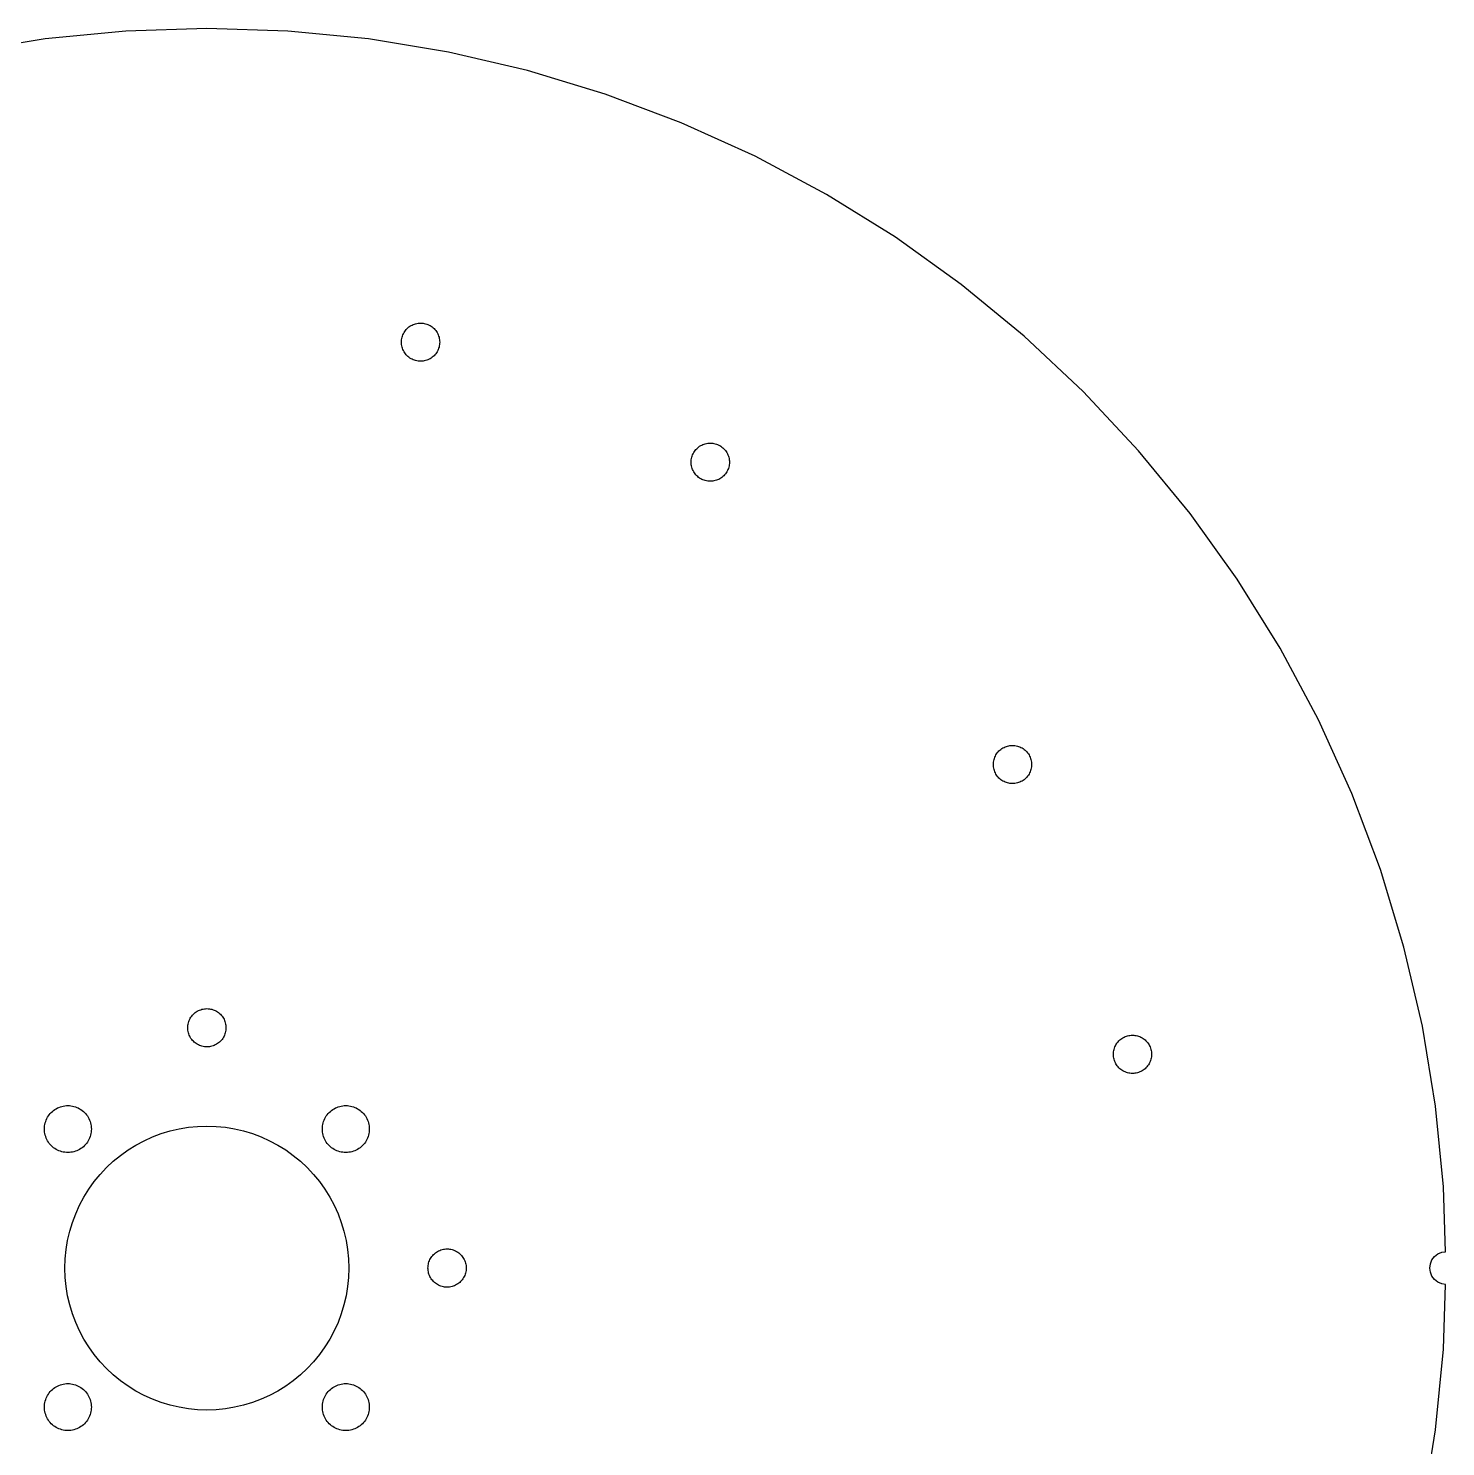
# Model space of a CAD drawing. Header units: metres. Extents: x -114 to 113, y -114 to 114.
# Drawn here: x -16.3 to 113.5, y -16.3 to 113.5 of the extents above; entities that cross this region are included whole.
import ezdxf

# ---------------------------------------------------------------- set-up
doc = ezdxf.new("R2010")
doc.units = ezdxf.units.M

msp = doc.modelspace()

# ---------------------------------------------------------------- linework, layer by layer
for p, q in [((-7.42325, 113.257), (-14.8147, 112.529)), ((0, 113.5), (-7.42325, 113.257)), ((7.42325, 113.257), (0, 113.5)), ((14.8147, 112.529), (7.42325, 113.257)), ((-14.8147, 112.529), (-22.1427, 111.319)), ((22.1427, 111.319), (14.8147, 112.529)), ((29.376, 109.633), (22.1427, 111.319)), ((36.4834, 107.477), (29.376, 109.633)), ((43.4346, 104.86), (36.4834, 107.477)), ((50.1998, 101.795), (43.4346, 104.86)), ((56.75, 98.2939), (50.1998, 101.795)), ((63.0572, 94.3718), (56.75, 98.2939)), ((69.0944, 90.0456), (63.0572, 94.3718)), ((74.8357, 85.3338), (69.0944, 90.0456)), ((18.0552, 85.6452), (18.1157, 85.7424)), ((18.1157, 85.7424), (18.1824, 85.8355)), ((18.1824, 85.8355), (18.255, 85.924)), ((18.255, 85.924), (18.3333, 86.0076)), ((18.3333, 86.0076), (18.4169, 86.0859)), ((18.4169, 86.0859), (18.5054, 86.1586)), ((18.5054, 86.1586), (18.5985, 86.2253)), ((18.5985, 86.2253), (18.6957, 86.2857)), ((18.6957, 86.2857), (18.7967, 86.3397)), ((18.7967, 86.3397), (18.901, 86.387)), ((18.901, 86.387), (19.0082, 86.4273)), ((19.0082, 86.4273), (19.1178, 86.4606)), ((19.1178, 86.4606), (19.2293, 86.4866)), ((19.2293, 86.4866), (19.3423, 86.5052)), ((19.3423, 86.5052), (19.4563, 86.5164)), ((19.4563, 86.5164), (19.5707, 86.5202)), ((19.5707, 86.5202), (19.6852, 86.5164)), ((19.6852, 86.5164), (19.7991, 86.5052)), ((19.7991, 86.5052), (19.9121, 86.4866)), ((19.9121, 86.4866), (20.0237, 86.4606)), ((20.0237, 86.4606), (20.1333, 86.4273)), ((20.1333, 86.4273), (20.2404, 86.387)), ((20.2404, 86.387), (20.3447, 86.3397)), ((20.3447, 86.3397), (20.4457, 86.2857)), ((20.4457, 86.2857), (20.543, 86.2253)), ((20.543, 86.2253), (20.6361, 86.1586)), ((20.6361, 86.1586), (20.7246, 86.0859)), ((20.7246, 86.0859), (20.8082, 86.0076)), ((20.8082, 86.0076), (20.8865, 85.924)), ((20.8865, 85.924), (20.9591, 85.8355)), ((20.9591, 85.8355), (21.0258, 85.7424)), ((21.0258, 85.7424), (21.0863, 85.6452)), ((17.8207, 84.7702), (17.8245, 84.8846)), ((17.8245, 84.6557), (17.8207, 84.7702)), ((17.8245, 84.8846), (17.8357, 84.9986)), ((17.8357, 84.5418), (17.8245, 84.6557)), ((17.8357, 84.9986), (17.8544, 85.1116)), ((17.8544, 84.4288), (17.8357, 84.5418)), ((17.8544, 85.1116), (17.8804, 85.2231)), ((17.8804, 84.3173), (17.8544, 84.4288)), ((17.8804, 85.2231), (17.9136, 85.3327)), ((17.9136, 85.3327), (17.9539, 85.4399)), ((17.9539, 85.4399), (18.0012, 85.5442)), ((18.0012, 85.5442), (18.0552, 85.6452)), ((21.0863, 85.6452), (21.1403, 85.5442)), ((21.1403, 85.5442), (21.1875, 85.4399)), ((21.1875, 85.4399), (21.2279, 85.3327)), ((21.2279, 85.3327), (21.2611, 85.2231)), ((21.2611, 85.2231), (21.2871, 85.1116)), ((21.2871, 84.4288), (21.2611, 84.3173)), ((21.2871, 85.1116), (21.3058, 84.9986)), ((21.3058, 84.5418), (21.2871, 84.4288)), ((21.3058, 84.9986), (21.317, 84.8846)), ((21.317, 84.6557), (21.3058, 84.5418)), ((21.317, 84.8846), (21.3207, 84.7702)), ((21.3207, 84.7702), (21.317, 84.6557)), ((80.2566, 80.2566), (74.8357, 85.3338)), ((17.9136, 84.2077), (17.8804, 84.3173)), ((17.9539, 84.1005), (17.9136, 84.2077)), ((18.0012, 83.9962), (17.9539, 84.1005)), ((18.0552, 83.8952), (18.0012, 83.9962)), ((18.1157, 83.7979), (18.0552, 83.8952)), ((18.1824, 83.7048), (18.1157, 83.7979)), ((18.255, 83.6163), (18.1824, 83.7048)), ((18.3333, 83.5327), (18.255, 83.6163)), ((18.4169, 83.4545), (18.3333, 83.5327)), ((18.5054, 83.3818), (18.4169, 83.4545)), ((18.5985, 83.3151), (18.5054, 83.3818)), ((18.6957, 83.2546), (18.5985, 83.3151)), ((18.7967, 83.2007), (18.6957, 83.2546)), ((18.901, 83.1534), (18.7967, 83.2007)), ((19.0082, 83.1131), (18.901, 83.1534)), ((19.1178, 83.0798), (19.0082, 83.1131)), ((20.1333, 83.1131), (20.0237, 83.0798)), ((20.2404, 83.1534), (20.1333, 83.1131)), ((20.3447, 83.2007), (20.2404, 83.1534)), ((20.4457, 83.2546), (20.3447, 83.2007)), ((20.543, 83.3151), (20.4457, 83.2546)), ((20.6361, 83.3818), (20.543, 83.3151)), ((20.7246, 83.4545), (20.6361, 83.3818)), ((20.8082, 83.5327), (20.7246, 83.4545)), ((20.8865, 83.6163), (20.8082, 83.5327)), ((20.9591, 83.7048), (20.8865, 83.6163)), ((21.0258, 83.7979), (20.9591, 83.7048)), ((21.0863, 83.8952), (21.0258, 83.7979)), ((21.1403, 83.9962), (21.0863, 83.8952)), ((21.1875, 84.1005), (21.1403, 83.9962)), ((21.2279, 84.2077), (21.1875, 84.1005)), ((21.2611, 84.3173), (21.2279, 84.2077)), ((19.2293, 83.0538), (19.1178, 83.0798)), ((19.3423, 83.0352), (19.2293, 83.0538)), ((19.4563, 83.0239), (19.3423, 83.0352)), ((19.5707, 83.0202), (19.4563, 83.0239)), ((19.6852, 83.0239), (19.5707, 83.0202)), ((19.7991, 83.0352), (19.6852, 83.0239)), ((19.9121, 83.0538), (19.7991, 83.0352)), ((20.0237, 83.0798), (19.9121, 83.0538)), ((85.3338, 74.8357), (80.2566, 80.2566)), ((45.228, 75.2957), (45.329, 75.3497)), ((45.329, 75.3497), (45.4333, 75.397)), ((45.4333, 75.397), (45.5405, 75.4373)), ((45.5405, 75.4373), (45.65, 75.4706)), ((45.65, 75.4706), (45.7616, 75.4966)), ((45.7616, 75.4966), (45.8745, 75.5152)), ((45.8745, 75.5152), (45.9885, 75.5264)), ((45.9885, 75.5264), (46.103, 75.5302)), ((46.103, 75.5302), (46.2174, 75.5264)), ((46.2174, 75.5264), (46.3314, 75.5152)), ((46.3314, 75.5152), (46.4444, 75.4966)), ((46.4444, 75.4966), (46.5559, 75.4706)), ((46.5559, 75.4706), (46.6655, 75.4373)), ((46.6655, 75.4373), (46.7727, 75.397)), ((46.7727, 75.397), (46.877, 75.3497)), ((46.877, 75.3497), (46.978, 75.2957)), ((44.3679, 74.0086), (44.3866, 74.1216)), ((44.3866, 74.1216), (44.4126, 74.2331)), ((44.4126, 74.2331), (44.4458, 74.3427)), ((44.4458, 74.3427), (44.4862, 74.4499)), ((44.4862, 74.4499), (44.5334, 74.5542)), ((44.5334, 74.5542), (44.5874, 74.6552)), ((44.5874, 74.6552), (44.6479, 74.7524)), ((44.6479, 74.7524), (44.7146, 74.8455)), ((44.7146, 74.8455), (44.7872, 74.934)), ((44.7872, 74.934), (44.8655, 75.0176)), ((44.8655, 75.0176), (44.9491, 75.0959)), ((44.9491, 75.0959), (45.0376, 75.1685)), ((45.0376, 75.1685), (45.1307, 75.2352)), ((45.1307, 75.2352), (45.228, 75.2957)), ((46.978, 75.2957), (47.0752, 75.2352)), ((47.0752, 75.2352), (47.1683, 75.1685)), ((47.1683, 75.1685), (47.2568, 75.0959)), ((47.2568, 75.0959), (47.3404, 75.0176)), ((47.3404, 75.0176), (47.4187, 74.934)), ((47.4187, 74.934), (47.4913, 74.8455)), ((47.4913, 74.8455), (47.558, 74.7524)), ((47.558, 74.7524), (47.6185, 74.6552)), ((47.6185, 74.6552), (47.6725, 74.5542)), ((47.6725, 74.5542), (47.7198, 74.4499)), ((47.7198, 74.4499), (47.7601, 74.3427)), ((47.7601, 74.3427), (47.7933, 74.2331)), ((47.7933, 74.2331), (47.8193, 74.1216)), ((47.8193, 74.1216), (47.838, 74.0086)), ((90.0456, 69.0944), (85.3338, 74.8357)), ((44.353, 73.7802), (44.3567, 73.8946)), ((44.3567, 73.6657), (44.353, 73.7802)), ((44.3567, 73.8946), (44.3679, 74.0086)), ((44.3679, 73.5518), (44.3567, 73.6657)), ((44.3866, 73.4388), (44.3679, 73.5518)), ((44.4126, 73.3272), (44.3866, 73.4388)), ((44.4458, 73.2177), (44.4126, 73.3272)), ((44.4862, 73.1105), (44.4458, 73.2177)), ((44.5334, 73.0062), (44.4862, 73.1105)), ((44.5874, 72.9052), (44.5334, 73.0062)), ((44.6479, 72.8079), (44.5874, 72.9052)), ((44.7146, 72.7148), (44.6479, 72.8079)), ((47.558, 72.8079), (47.4913, 72.7148)), ((47.6185, 72.9052), (47.558, 72.8079)), ((47.6725, 73.0062), (47.6185, 72.9052)), ((47.7198, 73.1105), (47.6725, 73.0062)), ((47.7601, 73.2177), (47.7198, 73.1105)), ((47.7933, 73.3272), (47.7601, 73.2177)), ((47.8193, 73.4388), (47.7933, 73.3272)), ((47.838, 73.5518), (47.8193, 73.4388)), ((47.838, 74.0086), (47.8492, 73.8946)), ((47.8492, 73.6657), (47.838, 73.5518)), ((47.8492, 73.8946), (47.853, 73.7802)), ((47.853, 73.7802), (47.8492, 73.6657)), ((44.7872, 72.6263), (44.7146, 72.7148)), ((44.8655, 72.5427), (44.7872, 72.6263)), ((44.9491, 72.4645), (44.8655, 72.5427)), ((45.0376, 72.3918), (44.9491, 72.4645)), ((45.1307, 72.3251), (45.0376, 72.3918)), ((45.228, 72.2646), (45.1307, 72.3251)), ((45.329, 72.2106), (45.228, 72.2646)), ((45.4333, 72.1634), (45.329, 72.2106)), ((45.5405, 72.123), (45.4333, 72.1634)), ((45.65, 72.0898), (45.5405, 72.123)), ((45.7616, 72.0638), (45.65, 72.0898)), ((45.8745, 72.0452), (45.7616, 72.0638)), ((45.9885, 72.0339), (45.8745, 72.0452)), ((46.103, 72.0302), (45.9885, 72.0339)), ((46.2174, 72.0339), (46.103, 72.0302)), ((46.3314, 72.0452), (46.2174, 72.0339)), ((46.4444, 72.0638), (46.3314, 72.0452)), ((46.5559, 72.0898), (46.4444, 72.0638)), ((46.6655, 72.123), (46.5559, 72.0898)), ((46.7727, 72.1634), (46.6655, 72.123)), ((46.877, 72.2106), (46.7727, 72.1634)), ((46.978, 72.2646), (46.877, 72.2106)), ((47.0752, 72.3251), (46.978, 72.2646)), ((47.1683, 72.3918), (47.0752, 72.3251)), ((47.2568, 72.4645), (47.1683, 72.3918)), ((47.3404, 72.5427), (47.2568, 72.4645)), ((47.4187, 72.6263), (47.3404, 72.5427)), ((47.4913, 72.7148), (47.4187, 72.6263)), ((94.3718, 63.0572), (90.0456, 69.0944)), ((98.2939, 56.75), (94.3718, 63.0572)), ((101.795, 50.1998), (98.2939, 56.75)), ((104.86, 43.4346), (101.795, 50.1998)), ((72.123, 46.6655), (72.1634, 46.7727)), ((72.1634, 46.7727), (72.2106, 46.877)), ((72.2106, 46.877), (72.2646, 46.978)), ((72.2646, 46.978), (72.3251, 47.0752)), ((72.3251, 47.0752), (72.3918, 47.1683)), ((72.3918, 47.1683), (72.4645, 47.2568)), ((72.4645, 47.2568), (72.5427, 47.3404)), ((72.5427, 47.3404), (72.6263, 47.4187)), ((72.6263, 47.4187), (72.7148, 47.4913)), ((72.7148, 47.4913), (72.8079, 47.558)), ((72.8079, 47.558), (72.9052, 47.6185)), ((72.9052, 47.6185), (73.0062, 47.6725)), ((73.0062, 47.6725), (73.1105, 47.7198)), ((73.1105, 47.7198), (73.2177, 47.7601)), ((73.2177, 47.7601), (73.3272, 47.7933)), ((73.3272, 47.7933), (73.4388, 47.8193)), ((73.4388, 47.8193), (73.5518, 47.838)), ((73.5518, 47.838), (73.6657, 47.8492)), ((73.6657, 47.8492), (73.7802, 47.853)), ((73.7802, 47.853), (73.8946, 47.8492)), ((73.8946, 47.8492), (74.0086, 47.838)), ((74.0086, 47.838), (74.1216, 47.8193)), ((74.1216, 47.8193), (74.2331, 47.7933)), ((74.2331, 47.7933), (74.3427, 47.7601)), ((74.3427, 47.7601), (74.4499, 47.7198)), ((74.4499, 47.7198), (74.5542, 47.6725)), ((74.5542, 47.6725), (74.6552, 47.6185)), ((74.6552, 47.6185), (74.7524, 47.558)), ((74.7524, 47.558), (74.8455, 47.4913)), ((74.8455, 47.4913), (74.934, 47.4187)), ((74.934, 47.4187), (75.0176, 47.3404)), ((75.0176, 47.3404), (75.0959, 47.2568)), ((75.0959, 47.2568), (75.1685, 47.1683)), ((75.1685, 47.1683), (75.2352, 47.0752)), ((75.2352, 47.0752), (75.2957, 46.978)), ((75.2957, 46.978), (75.3497, 46.877)), ((75.3497, 46.877), (75.397, 46.7727)), ((75.397, 46.7727), (75.4373, 46.6655)), ((72.0302, 46.103), (72.0339, 46.2174)), ((72.0339, 45.9885), (72.0302, 46.103)), ((72.0339, 46.2174), (72.0452, 46.3314)), ((72.0452, 45.8745), (72.0339, 45.9885)), ((72.0452, 46.3314), (72.0638, 46.4444)), ((72.0638, 45.7616), (72.0452, 45.8745)), ((72.0638, 46.4444), (72.0898, 46.5559)), ((72.0898, 45.65), (72.0638, 45.7616)), ((72.0898, 46.5559), (72.123, 46.6655)), ((72.123, 45.5405), (72.0898, 45.65)), ((72.1634, 45.4333), (72.123, 45.5405)), ((75.4373, 45.5405), (75.397, 45.4333)), ((75.4373, 46.6655), (75.4706, 46.5559)), ((75.4706, 45.65), (75.4373, 45.5405)), ((75.4706, 46.5559), (75.4966, 46.4444)), ((75.4966, 45.7616), (75.4706, 45.65)), ((75.4966, 46.4444), (75.5152, 46.3314)), ((75.5152, 45.8745), (75.4966, 45.7616)), ((75.5152, 46.3314), (75.5264, 46.2174)), ((75.5264, 45.9885), (75.5152, 45.8745)), ((75.5264, 46.2174), (75.5302, 46.103)), ((75.5302, 46.103), (75.5264, 45.9885)), ((72.2106, 45.329), (72.1634, 45.4333)), ((72.2646, 45.228), (72.2106, 45.329)), ((72.3251, 45.1307), (72.2646, 45.228)), ((72.3918, 45.0376), (72.3251, 45.1307)), ((72.4645, 44.9491), (72.3918, 45.0376)), ((72.5427, 44.8655), (72.4645, 44.9491)), ((72.6263, 44.7872), (72.5427, 44.8655)), ((72.7148, 44.7146), (72.6263, 44.7872)), ((72.8079, 44.6479), (72.7148, 44.7146)), ((72.9052, 44.5874), (72.8079, 44.6479)), ((73.0062, 44.5334), (72.9052, 44.5874)), ((73.1105, 44.4862), (73.0062, 44.5334)), ((73.2177, 44.4458), (73.1105, 44.4862)), ((73.3272, 44.4126), (73.2177, 44.4458)), ((73.4388, 44.3866), (73.3272, 44.4126)), ((73.5518, 44.3679), (73.4388, 44.3866)), ((73.6657, 44.3567), (73.5518, 44.3679)), ((73.7802, 44.353), (73.6657, 44.3567)), ((73.8946, 44.3567), (73.7802, 44.353)), ((74.0086, 44.3679), (73.8946, 44.3567)), ((74.1216, 44.3866), (74.0086, 44.3679)), ((74.2331, 44.4126), (74.1216, 44.3866)), ((74.3427, 44.4458), (74.2331, 44.4126)), ((74.4499, 44.4862), (74.3427, 44.4458)), ((74.5542, 44.5334), (74.4499, 44.4862)), ((74.6552, 44.5874), (74.5542, 44.5334)), ((74.7524, 44.6479), (74.6552, 44.5874)), ((74.8455, 44.7146), (74.7524, 44.6479)), ((74.934, 44.7872), (74.8455, 44.7146)), ((75.0176, 44.8655), (74.934, 44.7872)), ((75.0959, 44.9491), (75.0176, 44.8655)), ((75.1685, 45.0376), (75.0959, 44.9491)), ((75.2352, 45.1307), (75.1685, 45.0376)), ((75.2957, 45.228), (75.2352, 45.1307)), ((75.3497, 45.329), (75.2957, 45.228)), ((75.397, 45.4333), (75.3497, 45.329)), ((107.477, 36.4834), (104.86, 43.4346)), ((109.633, 29.376), (107.477, 36.4834)), ((111.319, 22.1427), (109.633, 29.376)), ((-1.15385, 23.3157), (-1.06532, 23.3884)), ((-1.06532, 23.3884), (-0.972244, 23.4551)), ((-0.972244, 23.4551), (-0.875, 23.5155)), ((-0.875, 23.5155), (-0.774002, 23.5695)), ((-0.774002, 23.5695), (-0.669693, 23.6168)), ((-0.669693, 23.6168), (-0.562515, 23.6571)), ((-0.562515, 23.6571), (-0.452927, 23.6904)), ((-0.452927, 23.6904), (-0.3414, 23.7164)), ((-0.3414, 23.7164), (-0.228409, 23.735)), ((-0.228409, 23.735), (-0.114441, 23.7462)), ((-0.114441, 23.7462), (0, 23.75)), ((0, 23.75), (0.114441, 23.7462)), ((0.114441, 23.7462), (0.228409, 23.735)), ((0.228409, 23.735), (0.3414, 23.7164)), ((0.3414, 23.7164), (0.452927, 23.6904)), ((0.452927, 23.6904), (0.562515, 23.6571)), ((0.562515, 23.6571), (0.669693, 23.6168)), ((0.669693, 23.6168), (0.774002, 23.5695)), ((0.774002, 23.5695), (0.875, 23.5155)), ((0.875, 23.5155), (0.972244, 23.4551)), ((0.972244, 23.4551), (1.06532, 23.3884)), ((1.06532, 23.3884), (1.15385, 23.3157)), ((-1.75, 22), (-1.74625, 22.1144)), ((-1.74625, 22.1144), (-1.73502, 22.2284)), ((-1.73502, 22.2284), (-1.71637, 22.3414)), ((-1.71637, 22.3414), (-1.69037, 22.4529)), ((-1.69037, 22.4529), (-1.65712, 22.5625)), ((-1.65712, 22.5625), (-1.61678, 22.6697)), ((-1.61678, 22.6697), (-1.56952, 22.774)), ((-1.56952, 22.774), (-1.51553, 22.875)), ((-1.51553, 22.875), (-1.45506, 22.9722)), ((-1.45506, 22.9722), (-1.38837, 23.0653)), ((-1.38837, 23.0653), (-1.31572, 23.1539)), ((-1.31572, 23.1539), (-1.23743, 23.2374)), ((-1.23743, 23.2374), (-1.15385, 23.3157)), ((1.15385, 23.3157), (1.23743, 23.2374)), ((1.23743, 23.2374), (1.31572, 23.1539)), ((1.31572, 23.1539), (1.38837, 23.0653)), ((1.38837, 23.0653), (1.45506, 22.9722)), ((1.45506, 22.9722), (1.51553, 22.875)), ((1.51553, 22.875), (1.56952, 22.774)), ((1.56952, 22.774), (1.61678, 22.6697)), ((1.61678, 22.6697), (1.65712, 22.5625)), ((1.65712, 22.5625), (1.69037, 22.4529)), ((1.69037, 22.4529), (1.71637, 22.3414)), ((1.71637, 22.3414), (1.73502, 22.2284)), ((1.73502, 22.2284), (1.74625, 22.1144)), ((1.74625, 22.1144), (1.75, 22)), ((112.529, 14.8147), (111.319, 22.1427)), ((-1.74625, 21.8855), (-1.75, 22)), ((-1.73502, 21.7716), (-1.74625, 21.8855)), ((-1.71637, 21.6586), (-1.73502, 21.7716)), ((-1.69037, 21.5471), (-1.71637, 21.6586)), ((-1.65712, 21.4375), (-1.69037, 21.5471)), ((-1.61678, 21.3303), (-1.65712, 21.4375)), ((-1.56952, 21.226), (-1.61678, 21.3303)), ((-1.51553, 21.125), (-1.56952, 21.226)), ((-1.45506, 21.0277), (-1.51553, 21.125)), ((-1.38837, 20.9347), (-1.45506, 21.0277)), ((-1.31572, 20.8461), (-1.38837, 20.9347)), ((-1.23743, 20.7626), (-1.31572, 20.8461)), ((1.31572, 20.8461), (1.23743, 20.7626)), ((1.38837, 20.9347), (1.31572, 20.8461)), ((1.45506, 21.0277), (1.38837, 20.9347)), ((1.51553, 21.125), (1.45506, 21.0277)), ((1.56952, 21.226), (1.51553, 21.125)), ((1.61678, 21.3303), (1.56952, 21.226)), ((1.65712, 21.4375), (1.61678, 21.3303)), ((1.69037, 21.5471), (1.65712, 21.4375)), ((1.71637, 21.6586), (1.69037, 21.5471)), ((1.73502, 21.7716), (1.71637, 21.6586)), ((1.74625, 21.8855), (1.73502, 21.7716)), ((1.75, 22), (1.74625, 21.8855)), ((83.4545, 20.7246), (83.5327, 20.8082)), ((83.5327, 20.8082), (83.6163, 20.8865)), ((83.6163, 20.8865), (83.7048, 20.9591)), ((83.7048, 20.9591), (83.7979, 21.0258)), ((83.7979, 21.0258), (83.8952, 21.0863)), ((83.8952, 21.0863), (83.9962, 21.1403)), ((83.9962, 21.1403), (84.1005, 21.1875)), ((84.1005, 21.1875), (84.2077, 21.2279)), ((84.2077, 21.2279), (84.3173, 21.2611)), ((84.3173, 21.2611), (84.4288, 21.2871)), ((84.4288, 21.2871), (84.5418, 21.3058)), ((84.5418, 21.3058), (84.6557, 21.317)), ((84.6557, 21.317), (84.7702, 21.3207)), ((84.7702, 21.3207), (84.8846, 21.317)), ((84.8846, 21.317), (84.9986, 21.3058)), ((84.9986, 21.3058), (85.1116, 21.2871)), ((85.1116, 21.2871), (85.2231, 21.2611)), ((85.2231, 21.2611), (85.3327, 21.2279)), ((85.3327, 21.2279), (85.4399, 21.1875)), ((85.4399, 21.1875), (85.5442, 21.1403)), ((85.5442, 21.1403), (85.6452, 21.0863)), ((85.6452, 21.0863), (85.7424, 21.0258)), ((85.7424, 21.0258), (85.8355, 20.9591)), ((85.8355, 20.9591), (85.924, 20.8865)), ((85.924, 20.8865), (86.0076, 20.8082)), ((86.0076, 20.8082), (86.0859, 20.7246)), ((-1.15385, 20.6843), (-1.23743, 20.7626)), ((-1.06532, 20.6116), (-1.15385, 20.6843)), ((-0.972244, 20.5449), (-1.06532, 20.6116)), ((-0.875, 20.4845), (-0.972244, 20.5449)), ((-0.774002, 20.4305), (-0.875, 20.4845)), ((-0.669693, 20.3832), (-0.774002, 20.4305)), ((-0.562515, 20.3429), (-0.669693, 20.3832)), ((-0.452927, 20.3096), (-0.562515, 20.3429)), ((-0.3414, 20.2836), (-0.452927, 20.3096)), ((-0.228409, 20.265), (-0.3414, 20.2836)), ((-0.114441, 20.2537), (-0.228409, 20.265)), ((0, 20.25), (-0.114441, 20.2537)), ((0.114441, 20.2537), (0, 20.25)), ((0.228409, 20.265), (0.114441, 20.2537)), ((0.3414, 20.2836), (0.228409, 20.265)), ((0.452927, 20.3096), (0.3414, 20.2836)), ((0.562515, 20.3429), (0.452927, 20.3096)), ((0.669693, 20.3832), (0.562515, 20.3429)), ((0.774002, 20.4305), (0.669693, 20.3832)), ((0.875, 20.4845), (0.774002, 20.4305)), ((0.972244, 20.5449), (0.875, 20.4845)), ((1.06532, 20.6116), (0.972244, 20.5449)), ((1.15385, 20.6843), (1.06532, 20.6116)), ((1.23743, 20.7626), (1.15385, 20.6843)), ((83.0202, 19.5707), (83.0239, 19.6852)), ((83.0239, 19.4563), (83.0202, 19.5707)), ((83.0239, 19.6852), (83.0352, 19.7991)), ((83.0352, 19.7991), (83.0538, 19.9121)), ((83.0538, 19.9121), (83.0798, 20.0237)), ((83.0798, 20.0237), (83.1131, 20.1333)), ((83.1131, 20.1333), (83.1534, 20.2404)), ((83.1534, 20.2404), (83.2007, 20.3447)), ((83.2007, 20.3447), (83.2546, 20.4457)), ((83.2546, 20.4457), (83.3151, 20.543)), ((83.3151, 20.543), (83.3818, 20.6361)), ((83.3818, 20.6361), (83.4545, 20.7246)), ((86.0859, 20.7246), (86.1586, 20.6361)), ((86.1586, 20.6361), (86.2253, 20.543)), ((86.2253, 20.543), (86.2857, 20.4457)), ((86.2857, 20.4457), (86.3397, 20.3447)), ((86.3397, 20.3447), (86.387, 20.2404)), ((86.387, 20.2404), (86.4273, 20.1333)), ((86.4273, 20.1333), (86.4606, 20.0237)), ((86.4606, 20.0237), (86.4866, 19.9121)), ((86.4866, 19.9121), (86.5052, 19.7991)), ((86.5052, 19.7991), (86.5164, 19.6852)), ((86.5164, 19.6852), (86.5202, 19.5707)), ((86.5202, 19.5707), (86.5164, 19.4563)), ((83.0352, 19.3423), (83.0239, 19.4563)), ((83.0538, 19.2293), (83.0352, 19.3423)), ((83.0798, 19.1178), (83.0538, 19.2293)), ((83.1131, 19.0082), (83.0798, 19.1178)), ((83.1534, 18.901), (83.1131, 19.0082)), ((83.2007, 18.7967), (83.1534, 18.901)), ((83.2546, 18.6957), (83.2007, 18.7967)), ((83.3151, 18.5985), (83.2546, 18.6957)), ((83.3818, 18.5054), (83.3151, 18.5985)), ((83.4545, 18.4169), (83.3818, 18.5054)), ((83.5327, 18.3333), (83.4545, 18.4169)), ((83.6163, 18.255), (83.5327, 18.3333)), ((83.7048, 18.1824), (83.6163, 18.255)), ((83.7979, 18.1157), (83.7048, 18.1824)), ((85.8355, 18.1824), (85.7424, 18.1157)), ((85.924, 18.255), (85.8355, 18.1824)), ((86.0076, 18.3333), (85.924, 18.255)), ((86.0859, 18.4169), (86.0076, 18.3333)), ((86.1586, 18.5054), (86.0859, 18.4169)), ((86.2253, 18.5985), (86.1586, 18.5054)), ((86.2857, 18.6957), (86.2253, 18.5985)), ((86.3397, 18.7967), (86.2857, 18.6957)), ((86.387, 18.901), (86.3397, 18.7967)), ((86.4273, 19.0082), (86.387, 18.901)), ((86.4606, 19.1178), (86.4273, 19.0082)), ((86.4866, 19.2293), (86.4606, 19.1178)), ((86.5052, 19.3423), (86.4866, 19.2293)), ((86.5164, 19.4563), (86.5052, 19.3423)), ((83.8952, 18.0552), (83.7979, 18.1157)), ((83.9962, 18.0012), (83.8952, 18.0552)), ((84.1005, 17.9539), (83.9962, 18.0012)), ((84.2077, 17.9136), (84.1005, 17.9539)), ((84.3173, 17.8804), (84.2077, 17.9136)), ((84.4288, 17.8544), (84.3173, 17.8804)), ((84.5418, 17.8357), (84.4288, 17.8544)), ((84.6557, 17.8245), (84.5418, 17.8357)), ((84.7702, 17.8207), (84.6557, 17.8245)), ((84.8846, 17.8245), (84.7702, 17.8207)), ((84.9986, 17.8357), (84.8846, 17.8245)), ((85.1116, 17.8544), (84.9986, 17.8357)), ((85.2231, 17.8804), (85.1116, 17.8544)), ((85.3327, 17.9136), (85.2231, 17.8804)), ((85.4399, 17.9539), (85.3327, 17.9136)), ((85.5442, 18.0012), (85.4399, 17.9539)), ((85.6452, 18.0552), (85.5442, 18.0012)), ((85.7424, 18.1157), (85.6452, 18.0552)), ((-14.2482, 14.2482), (-14.1455, 14.3444)), ((-14.1455, 14.3444), (-14.0368, 14.4336)), ((-14.0368, 14.4336), (-13.9224, 14.5156)), ((-13.9224, 14.5156), (-13.8029, 14.5899)), ((-13.8029, 14.5899), (-13.6788, 14.6562)), ((-13.6788, 14.6562), (-13.5507, 14.7142)), ((-13.5507, 14.7142), (-13.419, 14.7638)), ((-13.419, 14.7638), (-13.2844, 14.8047)), ((-13.2844, 14.8047), (-13.1474, 14.8366)), ((-13.1474, 14.8366), (-13.0085, 14.8595)), ((-13.0085, 14.8595), (-12.8685, 14.8733)), ((-12.8685, 14.8733), (-12.7279, 14.8779)), ((-12.7279, 14.8779), (-12.5873, 14.8733)), ((-12.5873, 14.8733), (-12.4473, 14.8595)), ((-12.4473, 14.8595), (-12.3085, 14.8366)), ((-12.3085, 14.8366), (-12.1714, 14.8047)), ((-12.1714, 14.8047), (-12.0368, 14.7638)), ((-12.0368, 14.7638), (-11.9052, 14.7142)), ((-11.9052, 14.7142), (-11.777, 14.6562)), ((-11.777, 14.6562), (-11.6529, 14.5899)), ((-11.6529, 14.5899), (-11.5334, 14.5156)), ((-11.5334, 14.5156), (-11.4191, 14.4336)), ((-11.4191, 14.4336), (-11.3103, 14.3444)), ((-11.3103, 14.3444), (-11.2076, 14.2482)), ((11.2076, 14.2482), (11.3103, 14.3444)), ((11.3103, 14.3444), (11.4191, 14.4336)), ((11.4191, 14.4336), (11.5334, 14.5156)), ((11.5334, 14.5156), (11.6529, 14.5899)), ((11.6529, 14.5899), (11.777, 14.6562)), ((11.777, 14.6562), (11.9052, 14.7142)), ((11.9052, 14.7142), (12.0368, 14.7638)), ((12.0368, 14.7638), (12.1714, 14.8047)), ((12.1714, 14.8047), (12.3085, 14.8366)), ((12.3085, 14.8366), (12.4473, 14.8595)), ((12.4473, 14.8595), (12.5873, 14.8733)), ((12.5873, 14.8733), (12.7279, 14.8779)), ((12.7279, 14.8779), (12.8685, 14.8733)), ((12.8685, 14.8733), (13.0085, 14.8595)), ((13.0085, 14.8595), (13.1474, 14.8366)), ((13.1474, 14.8366), (13.2844, 14.8047)), ((13.2844, 14.8047), (13.419, 14.7638)), ((13.419, 14.7638), (13.5507, 14.7142)), ((13.5507, 14.7142), (13.6788, 14.6562)), ((13.6788, 14.6562), (13.8029, 14.5899)), ((13.8029, 14.5899), (13.9224, 14.5156)), ((13.9224, 14.5156), (14.0368, 14.4336)), ((14.0368, 14.4336), (14.1455, 14.3444)), ((14.1455, 14.3444), (14.2482, 14.2482)), ((113.257, 7.42325), (112.529, 14.8147)), ((-14.8733, 12.8685), (-14.8595, 13.0085)), ((-14.8595, 13.0085), (-14.8366, 13.1474)), ((-14.8366, 13.1474), (-14.8047, 13.2844)), ((-14.8047, 13.2844), (-14.7638, 13.419)), ((-14.7638, 13.419), (-14.7142, 13.5507)), ((-14.7142, 13.5507), (-14.6562, 13.6788)), ((-14.6562, 13.6788), (-14.5899, 13.8029)), ((-14.5899, 13.8029), (-14.5156, 13.9224)), ((-14.5156, 13.9224), (-14.4336, 14.0368)), ((-14.4336, 14.0368), (-14.3444, 14.1455)), ((-14.3444, 14.1455), (-14.2482, 14.2482)), ((-11.2076, 14.2482), (-11.1115, 14.1455)), ((-11.1115, 14.1455), (-11.0222, 14.0368)), ((-11.0222, 14.0368), (-10.9403, 13.9224)), ((-10.9403, 13.9224), (-10.866, 13.8029)), ((-10.866, 13.8029), (-10.7996, 13.6788)), ((-10.7996, 13.6788), (-10.7416, 13.5507)), ((-10.7416, 13.5507), (-10.692, 13.419)), ((-10.692, 13.419), (-10.6512, 13.2844)), ((-10.6512, 13.2844), (-10.6192, 13.1474)), ((-10.6192, 13.1474), (-10.5963, 13.0085)), ((-10.5963, 13.0085), (-10.5825, 12.8685)), ((-0.850235, 12.9722), (0, 13)), ((0, 13), (0.850235, 12.9722)), ((10.5825, 12.8685), (10.5963, 13.0085)), ((10.5963, 13.0085), (10.6192, 13.1474)), ((10.6192, 13.1474), (10.6512, 13.2844)), ((10.6512, 13.2844), (10.692, 13.419)), ((10.692, 13.419), (10.7416, 13.5507)), ((10.7416, 13.5507), (10.7996, 13.6788)), ((10.7996, 13.6788), (10.866, 13.8029)), ((10.866, 13.8029), (10.9403, 13.9224)), ((10.9403, 13.9224), (11.0222, 14.0368)), ((11.0222, 14.0368), (11.1115, 14.1455)), ((11.1115, 14.1455), (11.2076, 14.2482)), ((14.2482, 14.2482), (14.3444, 14.1455)), ((14.3444, 14.1455), (14.4336, 14.0368)), ((14.4336, 14.0368), (14.5156, 13.9224)), ((14.5156, 13.9224), (14.5899, 13.8029)), ((14.5899, 13.8029), (14.6562, 13.6788)), ((14.6562, 13.6788), (14.7142, 13.5507)), ((14.7142, 13.5507), (14.7638, 13.419)), ((14.7638, 13.419), (14.8047, 13.2844)), ((14.8047, 13.2844), (14.8366, 13.1474)), ((14.8366, 13.1474), (14.8595, 13.0085)), ((14.8595, 13.0085), (14.8733, 12.8685)), ((-14.8779, 12.7279), (-14.8733, 12.8685)), ((-14.8733, 12.5873), (-14.8779, 12.7279)), ((-14.8595, 12.4473), (-14.8733, 12.5873)), ((-14.8366, 12.3085), (-14.8595, 12.4473)), ((-14.8047, 12.1714), (-14.8366, 12.3085)), ((-14.7638, 12.0368), (-14.8047, 12.1714)), ((-14.7142, 11.9052), (-14.7638, 12.0368)), ((-14.6562, 11.777), (-14.7142, 11.9052)), ((-14.5899, 11.6529), (-14.6562, 11.777)), ((-10.7996, 11.777), (-10.866, 11.6529)), ((-10.7416, 11.9052), (-10.7996, 11.777)), ((-10.692, 12.0368), (-10.7416, 11.9052)), ((-10.6512, 12.1714), (-10.692, 12.0368)), ((-10.6192, 12.3085), (-10.6512, 12.1714)), ((-10.5963, 12.4473), (-10.6192, 12.3085)), ((-10.5825, 12.5873), (-10.5963, 12.4473)), ((-10.5825, 12.8685), (-10.5779, 12.7279)), ((-10.5779, 12.7279), (-10.5825, 12.5873)), ((-5.74974, 11.6593), (-4.97488, 12.0104)), ((-4.97488, 12.0104), (-4.17871, 12.3101)), ((-4.17871, 12.3101), (-3.36464, 12.557)), ((-3.36464, 12.557), (-2.53616, 12.7502)), ((-2.53616, 12.7502), (-1.69684, 12.8888)), ((-1.69684, 12.8888), (-0.850235, 12.9722)), ((0.850235, 12.9722), (1.69684, 12.8888)), ((1.69684, 12.8888), (2.53616, 12.7502)), ((2.53616, 12.7502), (3.36464, 12.557)), ((3.36464, 12.557), (4.17871, 12.3101)), ((4.17871, 12.3101), (4.97488, 12.0104)), ((4.97488, 12.0104), (5.74974, 11.6593)), ((10.5779, 12.7279), (10.5825, 12.8685)), ((10.5825, 12.5873), (10.5779, 12.7279)), ((10.5963, 12.4473), (10.5825, 12.5873)), ((10.6192, 12.3085), (10.5963, 12.4473)), ((10.6512, 12.1714), (10.6192, 12.3085)), ((10.692, 12.0368), (10.6512, 12.1714)), ((10.7416, 11.9052), (10.692, 12.0368)), ((10.7996, 11.777), (10.7416, 11.9052)), ((10.866, 11.6529), (10.7996, 11.777)), ((14.6562, 11.777), (14.5899, 11.6529)), ((14.7142, 11.9052), (14.6562, 11.777)), ((14.7638, 12.0368), (14.7142, 11.9052)), ((14.8047, 12.1714), (14.7638, 12.0368)), ((14.8366, 12.3085), (14.8047, 12.1714)), ((14.8595, 12.4473), (14.8366, 12.3085)), ((14.8733, 12.5873), (14.8595, 12.4473)), ((14.8733, 12.8685), (14.8779, 12.7279)), ((14.8779, 12.7279), (14.8733, 12.5873)), ((-14.5156, 11.5334), (-14.5899, 11.6529)), ((-14.4336, 11.4191), (-14.5156, 11.5334)), ((-14.3444, 11.3103), (-14.4336, 11.4191)), ((-14.2482, 11.2076), (-14.3444, 11.3103)), ((-14.1455, 11.1115), (-14.2482, 11.2076)), ((-14.0368, 11.0222), (-14.1455, 11.1115)), ((-13.9224, 10.9403), (-14.0368, 11.0222)), ((-13.8029, 10.866), (-13.9224, 10.9403)), ((-13.6788, 10.7996), (-13.8029, 10.866)), ((-13.5507, 10.7416), (-13.6788, 10.7996)), ((-13.419, 10.692), (-13.5507, 10.7416)), ((-13.2844, 10.6512), (-13.419, 10.692)), ((-13.1474, 10.6192), (-13.2844, 10.6512)), ((-13.0085, 10.5963), (-13.1474, 10.6192)), ((-12.8685, 10.5825), (-13.0085, 10.5963)), ((-12.7279, 10.5779), (-12.8685, 10.5825)), ((-12.5873, 10.5825), (-12.7279, 10.5779)), ((-12.4473, 10.5963), (-12.5873, 10.5825)), ((-12.3085, 10.6192), (-12.4473, 10.5963)), ((-12.1714, 10.6512), (-12.3085, 10.6192)), ((-12.0368, 10.692), (-12.1714, 10.6512)), ((-11.9052, 10.7416), (-12.0368, 10.692)), ((-11.777, 10.7996), (-11.9052, 10.7416)), ((-11.6529, 10.866), (-11.777, 10.7996)), ((-11.5334, 10.9403), (-11.6529, 10.866)), ((-11.4191, 11.0222), (-11.5334, 10.9403)), ((-11.3103, 11.1115), (-11.4191, 11.0222)), ((-11.2076, 11.2076), (-11.3103, 11.1115)), ((-11.1115, 11.3103), (-11.2076, 11.2076)), ((-11.0222, 11.4191), (-11.1115, 11.3103)), ((-10.9403, 11.5334), (-11.0222, 11.4191)), ((-10.866, 11.6529), (-10.9403, 11.5334)), ((-7.91389, 10.3136), (-7.22241, 10.8091)), ((-7.22241, 10.8091), (-6.5, 11.2583)), ((-6.5, 11.2583), (-5.74974, 11.6593)), ((5.74974, 11.6593), (6.5, 11.2583)), ((6.5, 11.2583), (7.22241, 10.8091)), ((7.22241, 10.8091), (7.91389, 10.3136)), ((10.9403, 11.5334), (10.866, 11.6529)), ((11.0222, 11.4191), (10.9403, 11.5334)), ((11.1115, 11.3103), (11.0222, 11.4191)), ((11.2076, 11.2076), (11.1115, 11.3103)), ((11.3103, 11.1115), (11.2076, 11.2076)), ((11.4191, 11.0222), (11.3103, 11.1115)), ((11.5334, 10.9403), (11.4191, 11.0222)), ((11.6529, 10.866), (11.5334, 10.9403)), ((11.777, 10.7996), (11.6529, 10.866)), ((11.9052, 10.7416), (11.777, 10.7996)), ((12.0368, 10.692), (11.9052, 10.7416)), ((12.1714, 10.6512), (12.0368, 10.692)), ((12.3085, 10.6192), (12.1714, 10.6512)), ((12.4473, 10.5963), (12.3085, 10.6192)), ((12.5873, 10.5825), (12.4473, 10.5963)), ((12.7279, 10.5779), (12.5873, 10.5825)), ((12.8685, 10.5825), (12.7279, 10.5779)), ((13.0085, 10.5963), (12.8685, 10.5825)), ((13.1474, 10.6192), (13.0085, 10.5963)), ((13.2844, 10.6512), (13.1474, 10.6192)), ((13.419, 10.692), (13.2844, 10.6512)), ((13.5507, 10.7416), (13.419, 10.692)), ((13.6788, 10.7996), (13.5507, 10.7416)), ((13.8029, 10.866), (13.6788, 10.7996)), ((13.9224, 10.9403), (13.8029, 10.866)), ((14.0368, 11.0222), (13.9224, 10.9403)), ((14.1455, 11.1115), (14.0368, 11.0222)), ((14.2482, 11.2076), (14.1455, 11.1115)), ((14.3444, 11.3103), (14.2482, 11.2076)), ((14.4336, 11.4191), (14.3444, 11.3103)), ((14.5156, 11.5334), (14.4336, 11.4191)), ((14.5899, 11.6529), (14.5156, 11.5334)), ((-9.77391, 8.57149), (-9.19238, 9.19238)), ((-9.19238, 9.19238), (-8.57149, 9.77391)), ((-8.57149, 9.77391), (-7.91389, 10.3136)), ((7.91389, 10.3136), (8.57149, 9.77391)), ((8.57149, 9.77391), (9.19238, 9.19238)), ((9.19238, 9.19238), (9.77391, 8.57149)), ((-10.8091, 7.22241), (-10.3136, 7.91389)), ((-10.3136, 7.91389), (-9.77391, 8.57149)), ((9.77391, 8.57149), (10.3136, 7.91389)), ((10.3136, 7.91389), (10.8091, 7.22241)), ((-11.6593, 5.74974), (-11.2583, 6.5)), ((-11.2583, 6.5), (-10.8091, 7.22241)), ((10.8091, 7.22241), (11.2583, 6.5)), ((11.2583, 6.5), (11.6593, 5.74974)), ((113.451, 1.49356), (113.257, 7.42325)), ((-12.0104, 4.97488), (-11.6593, 5.74974)), ((11.6593, 5.74974), (12.0104, 4.97488)), ((-12.557, 3.36464), (-12.3101, 4.17871)), ((-12.3101, 4.17871), (-12.0104, 4.97488)), ((12.0104, 4.97488), (12.3101, 4.17871)), ((12.3101, 4.17871), (12.557, 3.36464)), ((-12.7502, 2.53616), (-12.557, 3.36464)), ((12.557, 3.36464), (12.7502, 2.53616)), ((-12.9722, 0.850235), (-12.8888, 1.69684)), ((-12.8888, 1.69684), (-12.7502, 2.53616)), ((12.7502, 2.53616), (12.8888, 1.69684)), ((12.8888, 1.69684), (12.9722, 0.850235)), ((20.7626, 1.23743), (20.8461, 1.31572)), ((20.8461, 1.31572), (20.9347, 1.38837)), ((20.9347, 1.38837), (21.0277, 1.45506)), ((21.0277, 1.45506), (21.125, 1.51553)), ((21.125, 1.51553), (21.226, 1.56952)), ((21.226, 1.56952), (21.3303, 1.61678)), ((21.3303, 1.61678), (21.4375, 1.65712)), ((21.4375, 1.65712), (21.5471, 1.69037)), ((21.5471, 1.69037), (21.6586, 1.71637)), ((21.6586, 1.71637), (21.7716, 1.73502)), ((21.7716, 1.73502), (21.8855, 1.74625)), ((21.8855, 1.74625), (22, 1.75)), ((22, 1.75), (22.1144, 1.74625)), ((22.1144, 1.74625), (22.2284, 1.73502)), ((22.2284, 1.73502), (22.3414, 1.71637)), ((22.3414, 1.71637), (22.4529, 1.69037)), ((22.4529, 1.69037), (22.5625, 1.65712)), ((22.5625, 1.65712), (22.6697, 1.61678)), ((22.6697, 1.61678), (22.774, 1.56952)), ((22.774, 1.56952), (22.875, 1.51553)), ((22.875, 1.51553), (22.9722, 1.45506)), ((22.9722, 1.45506), (23.0653, 1.38837)), ((23.0653, 1.38837), (23.1539, 1.31572)), ((23.1539, 1.31572), (23.2374, 1.23743)), ((112.439, 1.06065), (112.75, 1.29903)), ((112.75, 1.29903), (113.112, 1.44888)), ((113.112, 1.44888), (113.451, 1.49356)), ((-13, 0), (-12.9722, 0.850235)), ((-12.9722, -0.850235), (-13, 0)), ((12.9722, 0.850235), (13, 0)), ((13, 0), (12.9722, -0.850235)), ((20.25, 0), (20.2537, 0.114441)), ((20.2537, -0.114441), (20.25, 0)), ((20.2537, 0.114441), (20.265, 0.228409)), ((20.265, 0.228409), (20.2836, 0.3414)), ((20.2836, 0.3414), (20.3096, 0.452927)), ((20.3096, 0.452927), (20.3429, 0.562515)), ((20.3429, 0.562515), (20.3832, 0.669693)), ((20.3832, 0.669693), (20.4305, 0.774002)), ((20.4305, 0.774002), (20.4845, 0.875)), ((20.4845, 0.875), (20.5449, 0.972244)), ((20.5449, 0.972244), (20.6116, 1.06532)), ((20.6116, 1.06532), (20.6843, 1.15385)), ((20.6843, 1.15385), (20.7626, 1.23743)), ((23.2374, 1.23743), (23.3157, 1.15385)), ((23.3157, 1.15385), (23.3884, 1.06532)), ((23.3884, 1.06532), (23.4551, 0.972244)), ((23.4551, 0.972244), (23.5155, 0.875)), ((23.5155, 0.875), (23.5695, 0.774002)), ((23.5695, 0.774002), (23.6168, 0.669693)), ((23.6168, 0.669693), (23.6571, 0.562515)), ((23.6571, 0.562515), (23.6904, 0.452927)), ((23.6904, 0.452927), (23.7164, 0.3414)), ((23.7164, 0.3414), (23.735, 0.228409)), ((23.735, 0.228409), (23.7462, 0.114441)), ((23.7462, 0.114441), (23.75, 0)), ((23.75, 0), (23.7462, -0.114441)), ((112, 0), (112.051, 0.388214)), ((112.051, -0.388214), (112, 0)), ((112.051, 0.388214), (112.201, 0.75)), ((112.201, 0.75), (112.439, 1.06065)), ((-12.8888, -1.69684), (-12.9722, -0.850235)), ((12.9722, -0.850235), (12.8888, -1.69684)), ((20.265, -0.228409), (20.2537, -0.114441)), ((20.2836, -0.3414), (20.265, -0.228409)), ((20.3096, -0.452927), (20.2836, -0.3414)), ((20.3429, -0.562515), (20.3096, -0.452927)), ((20.3832, -0.669693), (20.3429, -0.562515)), ((20.4305, -0.774002), (20.3832, -0.669693)), ((20.4845, -0.875), (20.4305, -0.774002)), ((20.5449, -0.972244), (20.4845, -0.875)), ((20.6116, -1.06532), (20.5449, -0.972244)), ((20.6843, -1.15385), (20.6116, -1.06532)), ((20.7626, -1.23743), (20.6843, -1.15385)), ((20.8461, -1.31572), (20.7626, -1.23743)), ((23.2374, -1.23743), (23.1539, -1.31572)), ((23.3157, -1.15385), (23.2374, -1.23743)), ((23.3884, -1.06532), (23.3157, -1.15385)), ((23.4551, -0.972244), (23.3884, -1.06532)), ((23.5155, -0.875), (23.4551, -0.972244)), ((23.5695, -0.774002), (23.5155, -0.875)), ((23.6168, -0.669693), (23.5695, -0.774002)), ((23.6571, -0.562515), (23.6168, -0.669693)), ((23.6904, -0.452927), (23.6571, -0.562515)), ((23.7164, -0.3414), (23.6904, -0.452927)), ((23.735, -0.228409), (23.7164, -0.3414)), ((23.7462, -0.114441), (23.735, -0.228409)), ((112.201, -0.75), (112.051, -0.388214)), ((112.439, -1.06065), (112.201, -0.75)), ((112.75, -1.29903), (112.439, -1.06065)), ((-12.7502, -2.53616), (-12.8888, -1.69684)), ((-12.557, -3.36464), (-12.7502, -2.53616)), ((12.7502, -2.53616), (12.557, -3.36464)), ((12.8888, -1.69684), (12.7502, -2.53616)), ((20.9347, -1.38837), (20.8461, -1.31572)), ((21.0277, -1.45506), (20.9347, -1.38837)), ((21.125, -1.51553), (21.0277, -1.45506)), ((21.226, -1.56952), (21.125, -1.51553)), ((21.3303, -1.61678), (21.226, -1.56952)), ((21.4375, -1.65712), (21.3303, -1.61678)), ((21.5471, -1.69037), (21.4375, -1.65712)), ((21.6586, -1.71637), (21.5471, -1.69037)), ((21.7716, -1.73502), (21.6586, -1.71637)), ((21.8855, -1.74625), (21.7716, -1.73502)), ((22, -1.75), (21.8855, -1.74625)), ((22.1144, -1.74625), (22, -1.75)), ((22.2284, -1.73502), (22.1144, -1.74625)), ((22.3414, -1.71637), (22.2284, -1.73502)), ((22.4529, -1.69037), (22.3414, -1.71637)), ((22.5625, -1.65712), (22.4529, -1.69037)), ((22.6697, -1.61678), (22.5625, -1.65712)), ((22.774, -1.56952), (22.6697, -1.61678)), ((22.875, -1.51553), (22.774, -1.56952)), ((22.9722, -1.45506), (22.875, -1.51553)), ((23.0653, -1.38837), (22.9722, -1.45506)), ((23.1539, -1.31572), (23.0653, -1.38837)), ((113.112, -1.44888), (112.75, -1.29903)), ((113.451, -1.49356), (113.112, -1.44888)), ((113.257, -7.42325), (113.451, -1.49356)), ((-12.3101, -4.17871), (-12.557, -3.36464)), ((12.557, -3.36464), (12.3101, -4.17871)), ((-12.0104, -4.97488), (-12.3101, -4.17871)), ((-11.6593, -5.74974), (-12.0104, -4.97488)), ((12.0104, -4.97488), (11.6593, -5.74974)), ((12.3101, -4.17871), (12.0104, -4.97488)), ((-11.2583, -6.5), (-11.6593, -5.74974)), ((11.6593, -5.74974), (11.2583, -6.5)), ((-10.8091, -7.22241), (-11.2583, -6.5)), ((-10.3136, -7.91389), (-10.8091, -7.22241)), ((10.8091, -7.22241), (10.3136, -7.91389)), ((11.2583, -6.5), (10.8091, -7.22241)), ((112.529, -14.8147), (113.257, -7.42325)), ((-9.77391, -8.57149), (-10.3136, -7.91389)), ((-9.19238, -9.19238), (-9.77391, -8.57149)), ((9.77391, -8.57149), (9.19238, -9.19238)), ((10.3136, -7.91389), (9.77391, -8.57149)), ((-8.57149, -9.77391), (-9.19238, -9.19238)), ((-7.91389, -10.3136), (-8.57149, -9.77391)), ((-7.22241, -10.8091), (-7.91389, -10.3136)), ((7.91389, -10.3136), (7.22241, -10.8091)), ((8.57149, -9.77391), (7.91389, -10.3136)), ((9.19238, -9.19238), (8.57149, -9.77391)), ((-14.6562, -11.777), (-14.5899, -11.6529)), ((-14.5899, -11.6529), (-14.5156, -11.5334)), ((-14.5156, -11.5334), (-14.4336, -11.4191)), ((-14.4336, -11.4191), (-14.3444, -11.3103)), ((-14.3444, -11.3103), (-14.2482, -11.2076)), ((-14.2482, -11.2076), (-14.1455, -11.1115)), ((-14.1455, -11.1115), (-14.0368, -11.0222)), ((-14.0368, -11.0222), (-13.9224, -10.9403)), ((-13.9224, -10.9403), (-13.8029, -10.866)), ((-13.8029, -10.866), (-13.6788, -10.7996)), ((-13.6788, -10.7996), (-13.5507, -10.7416)), ((-13.5507, -10.7416), (-13.419, -10.692)), ((-13.419, -10.692), (-13.2844, -10.6512)), ((-13.2844, -10.6512), (-13.1474, -10.6192)), ((-13.1474, -10.6192), (-13.0085, -10.5963)), ((-13.0085, -10.5963), (-12.8685, -10.5825)), ((-12.8685, -10.5825), (-12.7279, -10.5779)), ((-12.7279, -10.5779), (-12.5873, -10.5825)), ((-12.5873, -10.5825), (-12.4473, -10.5963)), ((-12.4473, -10.5963), (-12.3085, -10.6192)), ((-12.3085, -10.6192), (-12.1714, -10.6512)), ((-12.1714, -10.6512), (-12.0368, -10.692)), ((-12.0368, -10.692), (-11.9052, -10.7416)), ((-11.9052, -10.7416), (-11.777, -10.7996)), ((-11.777, -10.7996), (-11.6529, -10.866)), ((-11.6529, -10.866), (-11.5334, -10.9403)), ((-11.5334, -10.9403), (-11.4191, -11.0222)), ((-11.4191, -11.0222), (-11.3103, -11.1115)), ((-11.3103, -11.1115), (-11.2076, -11.2076)), ((-11.2076, -11.2076), (-11.1115, -11.3103)), ((-11.1115, -11.3103), (-11.0222, -11.4191)), ((-11.0222, -11.4191), (-10.9403, -11.5334)), ((-10.9403, -11.5334), (-10.866, -11.6529)), ((-10.866, -11.6529), (-10.7996, -11.777)), ((-6.5, -11.2583), (-7.22241, -10.8091)), ((-5.74974, -11.6593), (-6.5, -11.2583)), ((-4.97488, -12.0104), (-5.74974, -11.6593)), ((5.74974, -11.6593), (4.97488, -12.0104)), ((6.5, -11.2583), (5.74974, -11.6593)), ((7.22241, -10.8091), (6.5, -11.2583)), ((10.7996, -11.777), (10.866, -11.6529)), ((10.866, -11.6529), (10.9403, -11.5334)), ((10.9403, -11.5334), (11.0222, -11.4191)), ((11.0222, -11.4191), (11.1115, -11.3103)), ((11.1115, -11.3103), (11.2076, -11.2076)), ((11.2076, -11.2076), (11.3103, -11.1115)), ((11.3103, -11.1115), (11.4191, -11.0222)), ((11.4191, -11.0222), (11.5334, -10.9403)), ((11.5334, -10.9403), (11.6529, -10.866)), ((11.6529, -10.866), (11.777, -10.7996)), ((11.777, -10.7996), (11.9052, -10.7416)), ((11.9052, -10.7416), (12.0368, -10.692)), ((12.0368, -10.692), (12.1714, -10.6512)), ((12.1714, -10.6512), (12.3085, -10.6192)), ((12.3085, -10.6192), (12.4473, -10.5963)), ((12.4473, -10.5963), (12.5873, -10.5825)), ((12.5873, -10.5825), (12.7279, -10.5779)), ((12.7279, -10.5779), (12.8685, -10.5825)), ((12.8685, -10.5825), (13.0085, -10.5963)), ((13.0085, -10.5963), (13.1474, -10.6192)), ((13.1474, -10.6192), (13.2844, -10.6512)), ((13.2844, -10.6512), (13.419, -10.692)), ((13.419, -10.692), (13.5507, -10.7416)), ((13.5507, -10.7416), (13.6788, -10.7996)), ((13.6788, -10.7996), (13.8029, -10.866)), ((13.8029, -10.866), (13.9224, -10.9403)), ((13.9224, -10.9403), (14.0368, -11.0222)), ((14.0368, -11.0222), (14.1455, -11.1115)), ((14.1455, -11.1115), (14.2482, -11.2076)), ((14.2482, -11.2076), (14.3444, -11.3103)), ((14.3444, -11.3103), (14.4336, -11.4191)), ((14.4336, -11.4191), (14.5156, -11.5334)), ((14.5156, -11.5334), (14.5899, -11.6529)), ((14.5899, -11.6529), (14.6562, -11.777)), ((-14.8779, -12.7279), (-14.8733, -12.5873)), ((-14.8733, -12.8685), (-14.8779, -12.7279)), ((-14.8733, -12.5873), (-14.8595, -12.4473)), ((-14.8595, -13.0085), (-14.8733, -12.8685)), ((-14.8595, -12.4473), (-14.8366, -12.3085)), ((-14.8366, -12.3085), (-14.8047, -12.1714)), ((-14.8047, -12.1714), (-14.7638, -12.0368)), ((-14.7638, -12.0368), (-14.7142, -11.9052)), ((-14.7142, -11.9052), (-14.6562, -11.777)), ((-10.7996, -11.777), (-10.7416, -11.9052)), ((-10.7416, -11.9052), (-10.692, -12.0368)), ((-10.692, -12.0368), (-10.6512, -12.1714)), ((-10.6512, -12.1714), (-10.6192, -12.3085)), ((-10.6192, -12.3085), (-10.5963, -12.4473)), ((-10.5963, -12.4473), (-10.5825, -12.5873)), ((-10.5825, -12.8685), (-10.5963, -13.0085)), ((-10.5825, -12.5873), (-10.5779, -12.7279)), ((-10.5779, -12.7279), (-10.5825, -12.8685)), ((-4.17871, -12.3101), (-4.97488, -12.0104)), ((-3.36464, -12.557), (-4.17871, -12.3101)), ((-2.53616, -12.7502), (-3.36464, -12.557)), ((-1.69684, -12.8888), (-2.53616, -12.7502)), ((-0.850235, -12.9722), (-1.69684, -12.8888)), ((0, -13), (-0.850235, -12.9722)), ((0.850235, -12.9722), (0, -13)), ((1.69684, -12.8888), (0.850235, -12.9722)), ((2.53616, -12.7502), (1.69684, -12.8888)), ((3.36464, -12.557), (2.53616, -12.7502)), ((4.17871, -12.3101), (3.36464, -12.557)), ((4.97488, -12.0104), (4.17871, -12.3101)), ((10.5779, -12.7279), (10.5825, -12.5873)), ((10.5825, -12.8685), (10.5779, -12.7279)), ((10.5825, -12.5873), (10.5963, -12.4473)), ((10.5963, -13.0085), (10.5825, -12.8685)), ((10.5963, -12.4473), (10.6192, -12.3085)), ((10.6192, -12.3085), (10.6512, -12.1714)), ((10.6512, -12.1714), (10.692, -12.0368)), ((10.692, -12.0368), (10.7416, -11.9052)), ((10.7416, -11.9052), (10.7996, -11.777)), ((14.6562, -11.777), (14.7142, -11.9052)), ((14.7142, -11.9052), (14.7638, -12.0368)), ((14.7638, -12.0368), (14.8047, -12.1714)), ((14.8047, -12.1714), (14.8366, -12.3085)), ((14.8366, -12.3085), (14.8595, -12.4473)), ((14.8595, -12.4473), (14.8733, -12.5873)), ((14.8733, -12.8685), (14.8595, -13.0085)), ((14.8733, -12.5873), (14.8779, -12.7279)), ((14.8779, -12.7279), (14.8733, -12.8685)), ((-14.8366, -13.1474), (-14.8595, -13.0085)), ((-14.8047, -13.2844), (-14.8366, -13.1474)), ((-14.7638, -13.419), (-14.8047, -13.2844)), ((-14.7142, -13.5507), (-14.7638, -13.419)), ((-14.6562, -13.6788), (-14.7142, -13.5507)), ((-14.5899, -13.8029), (-14.6562, -13.6788)), ((-14.5156, -13.9224), (-14.5899, -13.8029)), ((-14.4336, -14.0368), (-14.5156, -13.9224)), ((-14.3444, -14.1455), (-14.4336, -14.0368)), ((-14.2482, -14.2482), (-14.3444, -14.1455)), ((-14.1455, -14.3444), (-14.2482, -14.2482)), ((-11.2076, -14.2482), (-11.3103, -14.3444)), ((-11.1115, -14.1455), (-11.2076, -14.2482)), ((-11.0222, -14.0368), (-11.1115, -14.1455)), ((-10.9403, -13.9224), (-11.0222, -14.0368)), ((-10.866, -13.8029), (-10.9403, -13.9224)), ((-10.7996, -13.6788), (-10.866, -13.8029)), ((-10.7416, -13.5507), (-10.7996, -13.6788)), ((-10.692, -13.419), (-10.7416, -13.5507)), ((-10.6512, -13.2844), (-10.692, -13.419)), ((-10.6192, -13.1474), (-10.6512, -13.2844)), ((-10.5963, -13.0085), (-10.6192, -13.1474)), ((10.6192, -13.1474), (10.5963, -13.0085)), ((10.6512, -13.2844), (10.6192, -13.1474)), ((10.692, -13.419), (10.6512, -13.2844)), ((10.7416, -13.5507), (10.692, -13.419)), ((10.7996, -13.6788), (10.7416, -13.5507)), ((10.866, -13.8029), (10.7996, -13.6788)), ((10.9403, -13.9224), (10.866, -13.8029)), ((11.0222, -14.0368), (10.9403, -13.9224)), ((11.1115, -14.1455), (11.0222, -14.0368)), ((11.2076, -14.2482), (11.1115, -14.1455)), ((11.3103, -14.3444), (11.2076, -14.2482)), ((14.2482, -14.2482), (14.1455, -14.3444)), ((14.3444, -14.1455), (14.2482, -14.2482)), ((14.4336, -14.0368), (14.3444, -14.1455)), ((14.5156, -13.9224), (14.4336, -14.0368)), ((14.5899, -13.8029), (14.5156, -13.9224)), ((14.6562, -13.6788), (14.5899, -13.8029)), ((14.7142, -13.5507), (14.6562, -13.6788)), ((14.7638, -13.419), (14.7142, -13.5507)), ((14.8047, -13.2844), (14.7638, -13.419)), ((14.8366, -13.1474), (14.8047, -13.2844)), ((14.8595, -13.0085), (14.8366, -13.1474)), ((-14.0368, -14.4336), (-14.1455, -14.3444)), ((-13.9224, -14.5156), (-14.0368, -14.4336)), ((-13.8029, -14.5899), (-13.9224, -14.5156)), ((-13.6788, -14.6562), (-13.8029, -14.5899)), ((-13.5507, -14.7142), (-13.6788, -14.6562)), ((-13.419, -14.7638), (-13.5507, -14.7142)), ((-13.2844, -14.8047), (-13.419, -14.7638)), ((-13.1474, -14.8366), (-13.2844, -14.8047)), ((-13.0085, -14.8595), (-13.1474, -14.8366)), ((-12.8685, -14.8733), (-13.0085, -14.8595)), ((-12.7279, -14.8779), (-12.8685, -14.8733)), ((-12.5873, -14.8733), (-12.7279, -14.8779)), ((-12.4473, -14.8595), (-12.5873, -14.8733)), ((-12.3085, -14.8366), (-12.4473, -14.8595)), ((-12.1714, -14.8047), (-12.3085, -14.8366)), ((-12.0368, -14.7638), (-12.1714, -14.8047)), ((-11.9052, -14.7142), (-12.0368, -14.7638)), ((-11.777, -14.6562), (-11.9052, -14.7142)), ((-11.6529, -14.5899), (-11.777, -14.6562)), ((-11.5334, -14.5156), (-11.6529, -14.5899)), ((-11.4191, -14.4336), (-11.5334, -14.5156)), ((-11.3103, -14.3444), (-11.4191, -14.4336)), ((11.4191, -14.4336), (11.3103, -14.3444)), ((11.5334, -14.5156), (11.4191, -14.4336)), ((11.6529, -14.5899), (11.5334, -14.5156)), ((11.777, -14.6562), (11.6529, -14.5899)), ((11.9052, -14.7142), (11.777, -14.6562)), ((12.0368, -14.7638), (11.9052, -14.7142)), ((12.1714, -14.8047), (12.0368, -14.7638)), ((12.3085, -14.8366), (12.1714, -14.8047)), ((12.4473, -14.8595), (12.3085, -14.8366)), ((12.5873, -14.8733), (12.4473, -14.8595)), ((12.7279, -14.8779), (12.5873, -14.8733)), ((12.8685, -14.8733), (12.7279, -14.8779)), ((13.0085, -14.8595), (12.8685, -14.8733)), ((13.1474, -14.8366), (13.0085, -14.8595)), ((13.2844, -14.8047), (13.1474, -14.8366)), ((13.419, -14.7638), (13.2844, -14.8047)), ((13.5507, -14.7142), (13.419, -14.7638)), ((13.6788, -14.6562), (13.5507, -14.7142)), ((13.8029, -14.5899), (13.6788, -14.6562)), ((13.9224, -14.5156), (13.8029, -14.5899)), ((14.0368, -14.4336), (13.9224, -14.5156)), ((14.1455, -14.3444), (14.0368, -14.4336)), ((111.319, -22.1427), (112.529, -14.8147))]:
    msp.add_line(p, q)

doc.saveas('drawing.dxf')
